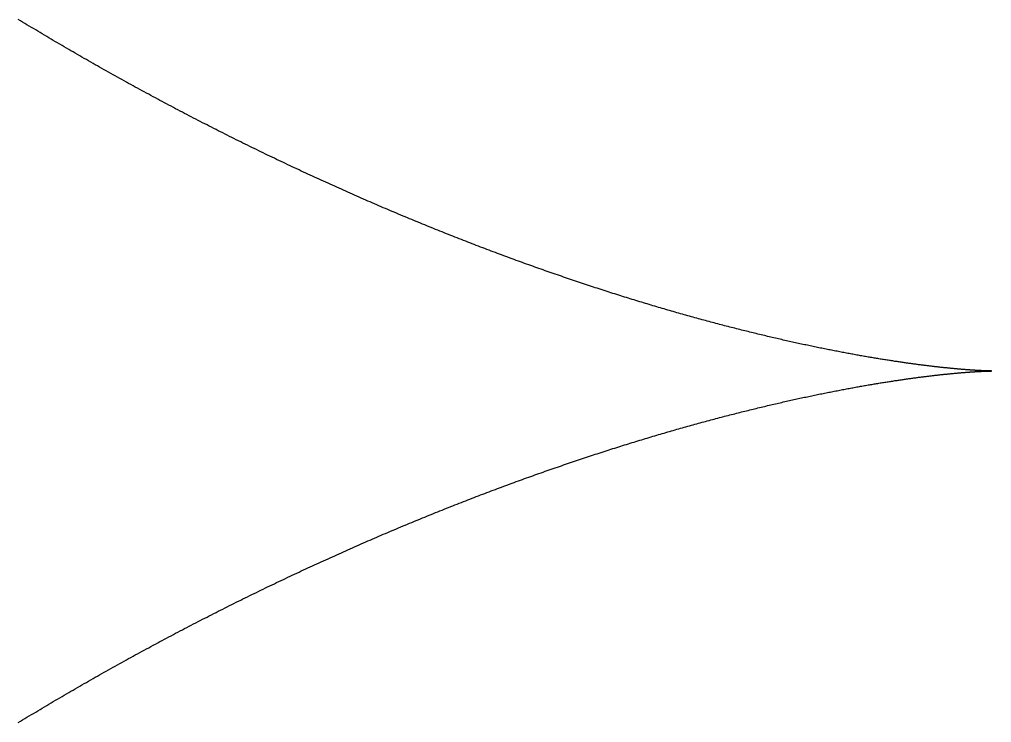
# Model space of a CAD drawing. Header units: metres. Extents: x 0 to 80, y 0 to 80.
# Drawn here: x 14.58 to 24.33, y 9.81 to 16.86 of the extents above; entities that cross this region are included whole.
import ezdxf

# ---------------------------------------------------------------- set-up
doc = ezdxf.new("R2010")
doc.units = ezdxf.units.M

msp = doc.modelspace()

# ---------------------------------------------------------------- linework, layer by layer
at = {"layer": 'ENGRAVE'}
msp.add_lwpolyline([(14.572732, 9.805609), (14.594547, 9.818885), (14.616376, 9.832145), (14.638221, 9.845388), (14.660081, 9.858613), (14.681956, 9.871822), (14.703846, 9.885014), (14.725751, 9.898189), (14.74767, 9.911346), (14.769603, 9.924486), (14.791551, 9.937608), (14.813512, 9.950713), (14.835488, 9.9638), (14.857477, 9.976869), (14.879479, 9.98992), (14.901495, 10.002953), (14.923524, 10.015968), (14.945567, 10.028965), (14.967622, 10.041944), (14.989689, 10.054904), (15.011769, 10.067845), (15.033862, 10.080768), (15.055966, 10.093672), (15.078083, 10.106557), (15.100212, 10.119423), (15.122352, 10.13227), (15.144504, 10.145098), (15.166667, 10.157907), (15.188841, 10.170696), (15.211026, 10.183466), (15.233222, 10.196217), (15.255429, 10.208947), (15.277646, 10.221658), (15.299874, 10.23435), (15.322111, 10.247021), (15.344359, 10.259672), (15.366616, 10.272303), (15.388883, 10.284914), (15.41116, 10.297505), (15.433446, 10.310075), (15.455741, 10.322625), (15.478045, 10.335154), (15.500358, 10.347663), (15.522679, 10.36015), (15.545009, 10.372617), (15.567347, 10.385063), (15.589693, 10.397488), (15.612047, 10.409892), (15.634409, 10.422275), (15.656778, 10.434636), (15.679155, 10.446976), (15.701539, 10.459294), (15.72393, 10.471591), (15.746328, 10.483867), (15.768733, 10.49612), (15.791144, 10.508352), (15.813562, 10.520561), (15.835985, 10.532749), (15.858415, 10.544915), (15.880851, 10.557058), (15.903292, 10.56918), (15.925738, 10.581279), (15.94819, 10.593355), (15.970648, 10.605409), (15.99311, 10.617441), (16.015576, 10.629449), (16.038048, 10.641435), (16.060524, 10.653399), (16.083004, 10.665339), (16.105488, 10.677256), (16.127976, 10.68915), (16.150468, 10.701022), (16.172963, 10.71287), (16.195462, 10.724694), (16.217964, 10.736495), (16.240469, 10.748273), (16.262976, 10.760027), (16.285487, 10.771758), (16.307999, 10.783465), (16.330515, 10.795148), (16.353032, 10.806807), (16.375551, 10.818443), (16.398072, 10.830054), (16.420594, 10.841642), (16.443118, 10.853205), (16.465643, 10.864744), (16.488169, 10.876259), (16.510696, 10.887749), (16.533224, 10.899215), (16.555752, 10.910657), (16.57828, 10.922074), (16.600809, 10.933466), (16.623338, 10.944834), (16.645866, 10.956177), (16.668394, 10.967495), (16.690921, 10.978788), (16.713448, 10.990056), (16.735973, 11.001299), (16.758498, 11.012517), (16.781021, 11.02371), (16.803543, 11.034878), (16.826063, 11.04602), (16.848581, 11.057137), (16.871097, 11.068228), (16.893611, 11.079294), (16.916122, 11.090335), (16.938631, 11.10135), (16.961137, 11.112339), (16.98364, 11.123302), (17.00614, 11.13424), (17.028637, 11.145152), (17.051131, 11.156037), (17.07362, 11.166897), (17.096106, 11.177731), (17.118588, 11.188538), (17.141065, 11.19932), (17.163538, 11.210075), (17.186007, 11.220804), (17.20847, 11.231507), (17.230929, 11.242183), (17.253383, 11.252833), (17.275831, 11.263456), (17.298274, 11.274053), (17.320711, 11.284623), (17.343142, 11.295166), (17.365568, 11.305683), (17.387987, 11.316173), (17.410399, 11.326636), (17.432805, 11.337072), (17.455204, 11.347481), (17.477597, 11.357864), (17.499982, 11.368219), (17.522359, 11.378547), (17.54473, 11.388848), (17.567092, 11.399122), (17.589447, 11.409368), (17.611793, 11.419587), (17.634132, 11.429779), (17.656461, 11.439944), (17.678783, 11.450081), (17.701095, 11.460191), (17.723398, 11.470273), (17.745693, 11.480327), (17.767978, 11.490354), (17.790253, 11.500353), (17.812519, 11.510325), (17.834774, 11.520269), (17.85702, 11.530185), (17.879255, 11.540073), (17.90148, 11.549933), (17.923695, 11.559766), (17.945898, 11.56957), (17.96809, 11.579347), (17.990272, 11.589095), (18.012442, 11.598816), (18.0346, 11.608508), (18.056746, 11.618172), (18.078881, 11.627808), (18.101003, 11.637415), (18.123114, 11.646995), (18.145211, 11.656546), (18.167296, 11.666069), (18.189368, 11.675563), (18.211427, 11.685029), (18.233473, 11.694466), (18.255506, 11.703875), (18.277525, 11.713256), (18.29953, 11.722608), (18.321521, 11.731931), (18.343498, 11.741226), (18.365461, 11.750492), (18.387409, 11.75973), (18.409342, 11.768938), (18.431261, 11.778118), (18.453165, 11.787269), (18.475053, 11.796392), (18.496926, 11.805486), (18.518783, 11.81455), (18.540625, 11.823586), (18.56245, 11.832593), (18.584259, 11.841571), (18.606052, 11.85052), (18.627829, 11.85944), (18.649589, 11.868331), (18.671331, 11.877193), (18.693057, 11.886026), (18.714766, 11.89483), (18.736457, 11.903605), (18.75813, 11.912351), (18.779786, 11.921067), (18.801423, 11.929754), (18.823043, 11.938413), (18.844644, 11.947041), (18.866226, 11.955641), (18.88779, 11.964211), (18.909335, 11.972753), (18.930861, 11.981264), (18.952368, 11.989747), (18.973855, 11.9982), (18.995322, 12.006624), (19.01677, 12.015018), (19.038197, 12.023383), (19.059605, 12.031719), (19.080992, 12.040025), (19.102359, 12.048302), (19.123704, 12.056549), (19.145029, 12.064767), (19.166333, 12.072956), (19.187616, 12.081115), (19.208877, 12.089244), (19.230116, 12.097344), (19.251334, 12.105415), (19.27253, 12.113456), (19.293703, 12.121467), (19.314854, 12.129449), (19.335983, 12.137401), (19.357089, 12.145324), (19.378172, 12.153217), (19.399232, 12.16108), (19.420268, 12.168914), (19.441281, 12.176718), (19.462271, 12.184493), (19.483237, 12.192238), (19.504179, 12.199954), (19.525096, 12.20764), (19.54599, 12.215296), (19.566858, 12.222922), (19.587703, 12.230519), (19.608522, 12.238087), (19.629316, 12.245624), (19.650085, 12.253132), (19.670829, 12.260611), (19.691547, 12.268059), (19.712239, 12.275478), (19.732905, 12.282868), (19.753545, 12.290228), (19.774159, 12.297558), (19.794747, 12.304858), (19.815307, 12.312129), (19.835841, 12.31937), (19.856348, 12.326582), (19.876828, 12.333764), (19.89728, 12.340916), (19.917705, 12.348039), (19.938102, 12.355132), (19.958472, 12.362195), (19.978813, 12.369229), (19.999126, 12.376234), (20.01941, 12.383208), (20.039666, 12.390153), (20.059894, 12.397069), (20.080092, 12.403955), (20.100261, 12.410811), (20.120401, 12.417638), (20.140511, 12.424435), (20.160592, 12.431203), (20.180643, 12.437941), (20.200664, 12.444649), (20.220655, 12.451329), (20.240615, 12.457978), (20.260545, 12.464598), (20.280445, 12.471189), (20.300313, 12.47775), (20.320151, 12.484282), (20.339957, 12.490785), (20.359732, 12.497258), (20.379475, 12.503701), (20.399187, 12.510115), (20.418867, 12.5165), (20.438514, 12.522856), (20.45813, 12.529182), (20.477713, 12.535479), (20.497264, 12.541746), (20.516782, 12.547985), (20.536266, 12.554194), (20.555718, 12.560374), (20.575137, 12.566524), (20.594522, 12.572646), (20.613874, 12.578738), (20.633192, 12.584801), (20.652476, 12.590835), (20.671726, 12.59684), (20.690941, 12.602816), (20.710122, 12.608763), (20.729269, 12.61468), (20.748381, 12.620569), (20.767458, 12.626429), (20.7865, 12.63226), (20.805506, 12.638061), (20.824477, 12.643834), (20.843413, 12.649578), (20.862313, 12.655294), (20.881177, 12.66098), (20.900005, 12.666637), (20.918796, 12.672266), (20.937551, 12.677866), (20.95627, 12.683438), (20.974952, 12.68898), (20.993597, 12.694494), (21.012205, 12.69998), (21.030775, 12.705437), (21.049309, 12.710865), (21.067804, 12.716265), (21.086262, 12.721636), (21.104682, 12.726979), (21.123064, 12.732293), (21.141408, 12.737579), (21.159714, 12.742837), (21.177981, 12.748066), (21.196209, 12.753267), (21.214398, 12.75844), (21.232548, 12.763585), (21.25066, 12.768701), (21.268732, 12.773789), (21.286764, 12.77885), (21.304757, 12.783882), (21.32271, 12.788886), (21.340623, 12.793862), (21.358495, 12.79881), (21.376328, 12.80373), (21.39412, 12.808623), (21.411872, 12.813487), (21.429582, 12.818324), (21.447252, 12.823133), (21.464881, 12.827915), (21.482469, 12.832668), (21.500015, 12.837395), (21.51752, 12.842093), (21.534983, 12.846764), (21.552404, 12.851408), (21.569783, 12.856024), (21.58712, 12.860613), (21.604415, 12.865174), (21.621667, 12.869708), (21.638877, 12.874215), (21.656044, 12.878695), (21.673168, 12.883147), (21.690248, 12.887572), (21.707286, 12.891971), (21.724281, 12.896342), (21.741231, 12.900686), (21.758139, 12.905004), (21.775002, 12.909295), (21.791821, 12.913558), (21.808597, 12.917795), (21.825328, 12.922006), (21.842014, 12.926189), (21.858656, 12.930346), (21.875254, 12.934477), (21.891806, 12.938581), (21.908314, 12.942658), (21.924776, 12.94671), (21.941193, 12.950734), (21.957565, 12.954733), (21.973891, 12.958705), (21.990171, 12.962651), (22.006405, 12.966571), (22.022594, 12.970465), (22.038736, 12.974333), (22.054832, 12.978175), (22.070881, 12.981991), (22.086884, 12.985782), (22.10284, 12.989546), (22.11875, 12.993285), (22.134612, 12.996998), (22.150427, 13.000686), (22.166195, 13.004348), (22.181915, 13.007984), (22.197588, 13.011595), (22.213213, 13.015181), (22.22879, 13.018742), (22.244319, 13.022277), (22.2598, 13.025787), (22.275233, 13.029272), (22.290617, 13.032732), (22.305953, 13.036167), (22.32124, 13.039577), (22.336478, 13.042962), (22.351668, 13.046323), (22.366808, 13.049659), (22.381899, 13.05297), (22.39694, 13.056256), (22.411932, 13.059518), (22.426875, 13.062756), (22.441768, 13.065969), (22.45661, 13.069157), (22.471403, 13.072322), (22.486146, 13.075462), (22.500838, 13.078579), (22.51548, 13.081671), (22.530071, 13.084739), (22.544611, 13.087783), (22.559101, 13.090804), (22.57354, 13.0938), (22.587928, 13.096773), (22.602264, 13.099723), (22.616549, 13.102649), (22.630783, 13.105551), (22.644965, 13.10843), (22.659095, 13.111286), (22.673174, 13.114118), (22.6872, 13.116927), (22.701175, 13.119713), (22.715097, 13.122476), (22.728967, 13.125216), (22.742784, 13.127933), (22.756549, 13.130627), (22.770261, 13.133299), (22.78392, 13.135948), (22.797526, 13.138574), (22.811079, 13.141178), (22.824579, 13.143759), (22.838026, 13.146318), (22.851419, 13.148855), (22.864758, 13.15137), (22.878044, 13.153862), (22.891276, 13.156332), (22.904454, 13.158781), (22.917578, 13.161207), (22.930648, 13.163612), (22.943663, 13.165995), (22.956625, 13.168356), (22.969531, 13.170696), (22.982383, 13.173014), (22.99518, 13.175311), (23.007923, 13.177586), (23.02061, 13.17984), (23.033242, 13.182074), (23.045819, 13.184286), (23.058341, 13.186477), (23.070807, 13.188647), (23.083218, 13.190796), (23.095573, 13.192924), (23.107872, 13.195032), (23.120115, 13.19712), (23.132303, 13.199186), (23.144434, 13.201233), (23.156509, 13.203259), (23.168528, 13.205265), (23.18049, 13.207251), (23.192396, 13.209216), (23.204245, 13.211162), (23.216037, 13.213088), (23.227772, 13.214994), (23.239451, 13.21688), (23.251072, 13.218747), (23.262637, 13.220594), (23.274143, 13.222421), (23.285593, 13.22423), (23.296985, 13.226019), (23.308319, 13.227789), (23.319596, 13.229539), (23.330815, 13.231271), (23.341976, 13.232984), (23.353079, 13.234678), (23.364124, 13.236353), (23.375111, 13.23801), (23.386039, 13.239648), (23.396909, 13.241268), (23.407721, 13.242869), (23.418474, 13.244452), (23.429168, 13.246017), (23.439803, 13.247564), (23.45038, 13.249093), (23.460898, 13.250604), (23.471356, 13.252097), (23.481755, 13.253572), (23.492095, 13.25503), (23.502376, 13.25647), (23.512597, 13.257893), (23.522759, 13.259299), (23.532861, 13.260687), (23.542903, 13.262058), (23.552886, 13.263412), (23.562809, 13.264749), (23.572671, 13.26607), (23.582474, 13.267373), (23.592216, 13.26866), (23.601898, 13.269931), (23.61152, 13.271185), (23.621081, 13.272422), (23.630582, 13.273643), (23.640022, 13.274849), (23.649401, 13.276038), (23.65872, 13.277211), (23.667977, 13.278368), (23.677174, 13.279509), (23.68631, 13.280635), (23.695384, 13.281745), (23.704398, 13.28284), (23.71335, 13.283919), (23.722241, 13.284984), (23.73107, 13.286032), (23.739838, 13.287066), (23.748544, 13.288085), (23.757188, 13.289089), (23.765771, 13.290079), (23.774292, 13.291053), (23.782751, 13.292013), (23.791148, 13.292959), (23.799483, 13.29389), (23.807755, 13.294807), (23.815966, 13.29571), (23.824114, 13.296599), (23.8322, 13.297473), (23.840223, 13.298334), (23.848184, 13.299182), (23.856082, 13.300015), (23.863918, 13.300835), (23.871691, 13.301642), (23.879401, 13.302435), (23.887048, 13.303216), (23.894632, 13.303983), (23.902154, 13.304737), (23.909612, 13.305478), (23.917007, 13.306206), (23.924338, 13.306922), (23.931607, 13.307625), (23.938812, 13.308315), (23.945954, 13.308994), (23.953032, 13.30966), (23.960046, 13.310314), (23.966998, 13.310955), (23.973885, 13.311585), (23.980709, 13.312203), (23.987468, 13.312809), (23.994164, 13.313404), (24.000796, 13.313987), (24.007365, 13.314559), (24.013869, 13.315119), (24.020309, 13.315669), (24.026684, 13.316207), (24.032996, 13.316734), (24.039243, 13.31725), (24.045426, 13.317756), (24.051545, 13.318251), (24.057599, 13.318736), (24.063588, 13.31921), (24.069513, 13.319673), (24.075374, 13.320127), (24.08117, 13.32057), (24.086901, 13.321004), (24.092567, 13.321427), (24.098169, 13.321841), (24.103705, 13.322245), (24.109177, 13.32264), (24.114584, 13.323025), (24.119925, 13.323401), (24.125202, 13.323768), (24.130414, 13.324125), (24.13556, 13.324474), (24.140641, 13.324813), (24.145657, 13.325144), (24.150608, 13.325467), (24.155493, 13.325781), (24.160313, 13.326086), (24.165067, 13.326383), (24.169756, 13.326672), (24.17438, 13.326953), (24.178937, 13.327225), (24.18343, 13.32749), (24.187856, 13.327747), (24.192217, 13.327997), (24.196512, 13.328239), (24.200742, 13.328474), (24.204905, 13.328701), (24.209003, 13.328921), (24.213035, 13.329134), (24.217001, 13.32934), (24.220901, 13.32954), (24.224735, 13.329732), (24.228503, 13.329918), (24.232205, 13.330097), (24.235841, 13.330271), (24.239411, 13.330437), (24.242914, 13.330598), (24.246352, 13.330753), (24.249723, 13.330901), (24.253028, 13.331044), (24.256266, 13.331181), (24.259439, 13.331313), (24.262545, 13.331439), (24.265584, 13.33156), (24.268558, 13.331675), (24.271464, 13.331786), (24.274305, 13.331891), (24.277079, 13.331991), (24.279786, 13.332087), (24.282427, 13.332178), (24.285001, 13.332265), (24.287509, 13.332347), (24.28995, 13.332425), (24.292324, 13.332498), (24.294632, 13.332568), (24.296873, 13.332633), (24.299048, 13.332695), (24.301156, 13.332753), (24.303197, 13.332807), (24.305171, 13.332858), (24.307079, 13.332906), (24.30892, 13.33295), (24.310694, 13.332991), (24.312401, 13.333029), (24.314041, 13.333064), (24.315615, 13.333096), (24.317121, 13.333126), (24.318561, 13.333153), (24.319934, 13.333177), (24.32124, 13.3332), (24.322479, 13.33322), (24.323652, 13.333238), (24.324757, 13.333254), (24.325795, 13.333268), (24.326767, 13.33328), (24.327671, 13.333291), (24.328509, 13.3333), (24.329279, 13.333307), (24.329983, 13.333314), (24.330619, 13.333319), (24.331189, 13.333323), (24.331692, 13.333327), (24.332127, 13.333329), (24.332496, 13.333331), (24.332797, 13.333332), (24.333032, 13.333333), (24.333199, 13.333333), (24.3333, 13.333333), (24.333333, 13.333333), (24.3333, 13.333333), (24.333199, 13.333333), (24.333032, 13.333334), (24.332797, 13.333335), (24.332496, 13.333336), (24.332127, 13.333338), (24.331692, 13.33334), (24.331189, 13.333343), (24.330619, 13.333348), (24.329983, 13.333353), (24.329279, 13.333359), (24.328509, 13.333367), (24.327671, 13.333376), (24.326767, 13.333387), (24.325795, 13.333399), (24.324757, 13.333413), (24.323652, 13.333429), (24.322479, 13.333447), (24.32124, 13.333467), (24.319934, 13.333489), (24.318561, 13.333514), (24.317121, 13.333541), (24.315615, 13.33357), (24.314041, 13.333603), (24.312401, 13.333638), (24.310694, 13.333676), (24.30892, 13.333717), (24.307079, 13.333761), (24.305171, 13.333808), (24.303197, 13.333859), (24.301156, 13.333914), (24.299048, 13.333972), (24.296873, 13.334033), (24.294632, 13.334099), (24.292324, 13.334168), (24.28995, 13.334242), (24.287509, 13.33432), (24.285001, 13.334402), (24.282427, 13.334488), (24.279786, 13.334579), (24.277079, 13.334675), (24.274305, 13.334776), (24.271464, 13.334881), (24.268558, 13.334991), (24.265584, 13.335107), (24.262545, 13.335228), (24.259439, 13.335354), (24.256266, 13.335485), (24.253028, 13.335623), (24.249723, 13.335765), (24.246352, 13.335914), (24.242914, 13.336069), (24.239411, 13.336229), (24.235841, 13.336396), (24.232205, 13.336569), (24.228503, 13.336749), (24.224735, 13.336935), (24.220901, 13.337127), (24.217001, 13.337326), (24.213035, 13.337533), (24.209003, 13.337746), (24.204905, 13.337966), (24.200742, 13.338193), (24.196512, 13.338428), (24.192217, 13.33867), (24.187856, 13.338919), (24.18343, 13.339176), (24.178937, 13.339441), (24.17438, 13.339714), (24.169756, 13.339995), (24.165067, 13.340284), (24.160313, 13.340581), (24.155493, 13.340886), (24.150608, 13.3412), (24.145657, 13.341522), (24.140641, 13.341853), (24.13556, 13.342193), (24.130414, 13.342542), (24.125202, 13.342899), (24.119925, 13.343266), (24.114584, 13.343642), (24.109177, 13.344027), (24.103705, 13.344421), (24.098169, 13.344826), (24.092567, 13.345239), (24.086901, 13.345663), (24.08117, 13.346096), (24.075374, 13.34654), (24.069513, 13.346993), (24.063588, 13.347457), (24.057599, 13.347931), (24.051545, 13.348416), (24.045426, 13.348911), (24.039243, 13.349416), (24.032996, 13.349933), (24.026684, 13.35046), (24.020309, 13.350998), (24.013869, 13.351547), (24.007365, 13.352108), (24.000796, 13.352679), (23.994164, 13.353263), (23.987468, 13.353857), (23.980709, 13.354464), (23.973885, 13.355082), (23.966998, 13.355711), (23.960046, 13.356353), (23.953032, 13.357007), (23.945954, 13.357673), (23.938812, 13.358351), (23.931607, 13.359042), (23.924338, 13.359745), (23.917007, 13.360461), (23.909612, 13.361189), (23.902154, 13.36193), (23.894632, 13.362684), (23.887048, 13.363451), (23.879401, 13.364231), (23.871691, 13.365025), (23.863918, 13.365831), (23.856082, 13.366651), (23.848184, 13.367485), (23.840223, 13.368332), (23.8322, 13.369193), (23.824114, 13.370068), (23.815966, 13.370957), (23.807755, 13.37186), (23.799483, 13.372777), (23.791148, 13.373708), (23.782751, 13.374653), (23.774292, 13.375614), (23.765771, 13.376588), (23.757188, 13.377577), (23.748544, 13.378581), (23.739838, 13.3796), (23.73107, 13.380634), (23.722241, 13.381683), (23.71335, 13.382747), (23.704398, 13.383827), (23.695384, 13.384921), (23.68631, 13.386032), (23.677174, 13.387157), (23.667977, 13.388299), (23.65872, 13.389456), (23.649401, 13.390629), (23.640022, 13.391818), (23.630582, 13.393023), (23.621081, 13.394244), (23.61152, 13.395482), (23.601898, 13.396736), (23.592216, 13.398006), (23.582474, 13.399293), (23.572671, 13.400597), (23.562809, 13.401917), (23.552886, 13.403254), (23.542903, 13.404608), (23.532861, 13.40598), (23.522759, 13.407368), (23.512597, 13.408773), (23.502376, 13.410196), (23.492095, 13.411637), (23.481755, 13.413094), (23.471356, 13.41457), (23.460898, 13.416063), (23.45038, 13.417574), (23.439803, 13.419103), (23.429168, 13.42065), (23.418474, 13.422214), (23.407721, 13.423797), (23.396909, 13.425399), (23.386039, 13.427019), (23.375111, 13.428657), (23.364124, 13.430313), (23.353079, 13.431989), (23.341976, 13.433683), (23.330815, 13.435396), (23.319596, 13.437127), (23.308319, 13.438878), (23.296985, 13.440648), (23.285593, 13.442437), (23.274143, 13.444245), (23.262637, 13.446073), (23.251072, 13.44792), (23.239451, 13.449787), (23.227772, 13.451673), (23.216037, 13.453579), (23.204245, 13.455505), (23.192396, 13.457451), (23.18049, 13.459416), (23.168528, 13.461402), (23.156509, 13.463408), (23.144434, 13.465434), (23.132303, 13.46748), (23.120115, 13.469547), (23.107872, 13.471634), (23.095573, 13.473742), (23.083218, 13.475871), (23.070807, 13.47802), (23.058341, 13.48019), (23.045819, 13.482381), (23.033242, 13.484593), (23.02061, 13.486826), (23.007923, 13.48908), (22.99518, 13.491356), (22.982383, 13.493653), (22.969531, 13.495971), (22.956625, 13.498311), (22.943663, 13.500672), (22.930648, 13.503055), (22.917578, 13.50546), (22.904454, 13.507886), (22.891276, 13.510334), (22.878044, 13.512805), (22.864758, 13.515297), (22.851419, 13.517812), (22.838026, 13.520348), (22.824579, 13.522907), (22.811079, 13.525489), (22.797526, 13.528092), (22.78392, 13.530719), (22.770261, 13.533368), (22.756549, 13.536039), (22.742784, 13.538734), (22.728967, 13.541451), (22.715097, 13.544191), (22.701175, 13.546954), (22.6872, 13.54974), (22.673174, 13.552549), (22.659095, 13.555381), (22.644965, 13.558237), (22.630783, 13.561116), (22.616549, 13.564018), (22.602264, 13.566944), (22.587928, 13.569893), (22.57354, 13.572866), (22.559101, 13.575863), (22.544611, 13.578883), (22.530071, 13.581928), (22.51548, 13.584996), (22.500838, 13.588088), (22.486146, 13.591204), (22.471403, 13.594345), (22.45661, 13.597509), (22.441768, 13.600698), (22.426875, 13.603911), (22.411932, 13.607149), (22.39694, 13.610411), (22.381899, 13.613697), (22.366808, 13.617008), (22.351668, 13.620344), (22.336478, 13.623704), (22.32124, 13.62709), (22.305953, 13.6305), (22.290617, 13.633935), (22.275233, 13.637395), (22.2598, 13.64088), (22.244319, 13.64439), (22.22879, 13.647925), (22.213213, 13.651485), (22.197588, 13.655071), (22.181915, 13.658682), (22.166195, 13.662319), (22.150427, 13.665981), (22.134612, 13.669668), (22.11875, 13.673382), (22.10284, 13.67712), (22.086884, 13.680885), (22.070881, 13.684675), (22.054832, 13.688491), (22.038736, 13.692333), (22.022594, 13.696201), (22.006405, 13.700095), (21.990171, 13.704015), (21.973891, 13.707961), (21.957565, 13.711934), (21.941193, 13.715932), (21.924776, 13.719957), (21.908314, 13.724008), (21.891806, 13.728086), (21.875254, 13.73219), (21.858656, 13.73632), (21.842014, 13.740477), (21.825328, 13.744661), (21.808597, 13.748871), (21.791821, 13.753108), (21.775002, 13.757372), (21.758139, 13.761663), (21.741231, 13.76598), (21.724281, 13.770325), (21.707286, 13.774696), (21.690248, 13.779094), (21.673168, 13.78352), (21.656044, 13.787972), (21.638877, 13.792452), (21.621667, 13.796959), (21.604415, 13.801493), (21.58712, 13.806054), (21.569783, 13.810643), (21.552404, 13.815259), (21.534983, 13.819902), (21.51752, 13.824574), (21.500015, 13.829272), (21.482469, 13.833998), (21.464881, 13.838752), (21.447252, 13.843533), (21.429582, 13.848342), (21.411872, 13.853179), (21.39412, 13.858044), (21.376328, 13.862936), (21.358495, 13.867857), (21.340623, 13.872805), (21.32271, 13.877781), (21.304757, 13.882785), (21.286764, 13.887817), (21.268732, 13.892877), (21.25066, 13.897966), (21.232548, 13.903082), (21.214398, 13.908227), (21.196209, 13.913399), (21.177981, 13.9186), (21.159714, 13.92383), (21.141408, 13.929087), (21.123064, 13.934373), (21.104682, 13.939688), (21.086262, 13.945031), (21.067804, 13.950402), (21.049309, 13.955802), (21.030775, 13.96123), (21.012205, 13.966687), (20.993597, 13.972172), (20.974952, 13.977686), (20.95627, 13.983229), (20.937551, 13.9888), (20.918796, 13.9944), (20.900005, 14.000029), (20.881177, 14.005687), (20.862313, 14.011373), (20.843413, 14.017088), (20.824477, 14.022832), (20.805506, 14.028605), (20.7865, 14.034407), (20.767458, 14.040238), (20.748381, 14.046098), (20.729269, 14.051986), (20.710122, 14.057904), (20.690941, 14.063851), (20.671726, 14.069827), (20.652476, 14.075832), (20.633192, 14.081866), (20.613874, 14.087929), (20.594522, 14.094021), (20.575137, 14.100142), (20.555718, 14.106293), (20.536266, 14.112473), (20.516782, 14.118682), (20.497264, 14.12492), (20.477713, 14.131188), (20.45813, 14.137485), (20.438514, 14.143811), (20.418867, 14.150166), (20.399187, 14.156551), (20.379475, 14.162966), (20.359732, 14.169409), (20.339957, 14.175882), (20.320151, 14.182385), (20.300313, 14.188916), (20.280445, 14.195478), (20.260545, 14.202068), (20.240615, 14.208688), (20.220655, 14.215338), (20.200664, 14.222017), (20.180643, 14.228726), (20.160592, 14.235464), (20.140511, 14.242232), (20.120401, 14.249029), (20.100261, 14.255856), (20.080092, 14.262712), (20.059894, 14.269598), (20.039666, 14.276513), (20.01941, 14.283459), (19.999126, 14.290433), (19.978813, 14.297437), (19.958472, 14.304471), (19.938102, 14.311535), (19.917705, 14.318628), (19.89728, 14.32575), (19.876828, 14.332903), (19.856348, 14.340085), (19.835841, 14.347296), (19.815307, 14.354537), (19.794747, 14.361808), (19.774159, 14.369109), (19.753545, 14.376439), (19.732905, 14.383799), (19.712239, 14.391188), (19.691547, 14.398607), (19.670829, 14.406056), (19.650085, 14.413534), (19.629316, 14.421042), (19.608522, 14.42858), (19.587703, 14.436147), (19.566858, 14.443744), (19.54599, 14.451371), (19.525096, 14.459027), (19.504179, 14.466713), (19.483237, 14.474428), (19.462271, 14.482174), (19.441281, 14.489948), (19.420268, 14.497753), (19.399232, 14.505586), (19.378172, 14.51345), (19.357089, 14.521343), (19.335983, 14.529266), (19.314854, 14.537218), (19.293703, 14.5452), (19.27253, 14.553211), (19.251334, 14.561252), (19.230116, 14.569322), (19.208877, 14.577422), (19.187616, 14.585552), (19.166333, 14.593711), (19.145029, 14.601899), (19.123704, 14.610117), (19.102359, 14.618365), (19.080992, 14.626641), (19.059605, 14.634948), (19.038197, 14.643283), (19.01677, 14.651648), (18.995322, 14.660043), (18.973855, 14.668467), (18.952368, 14.67692), (18.930861, 14.685402), (18.909335, 14.693914), (18.88779, 14.702455), (18.866226, 14.711026), (18.844644, 14.719625), (18.823043, 14.728254), (18.801423, 14.736912), (18.779786, 14.7456), (18.75813, 14.754316), (18.736457, 14.763062), (18.714766, 14.771836), (18.693057, 14.78064), (18.671331, 14.789473), (18.649589, 14.798335), (18.627829, 14.807226), (18.606052, 14.816146), (18.584259, 14.825096), (18.56245, 14.834074), (18.540625, 14.843081), (18.518783, 14.852116), (18.496926, 14.861181), (18.475053, 14.870275), (18.453165, 14.879397), (18.431261, 14.888548), (18.409342, 14.897728), (18.387409, 14.906937), (18.365461, 14.916175), (18.343498, 14.925441), (18.321521, 14.934735), (18.29953, 14.944059), (18.277525, 14.953411), (18.255506, 14.962791), (18.233473, 14.9722), (18.211427, 14.981638), (18.189368, 14.991104), (18.167296, 15.000598), (18.145211, 15.010121), (18.123114, 15.019672), (18.101003, 15.029251), (18.078881, 15.038859), (18.056746, 15.048495), (18.0346, 15.058159), (18.012442, 15.067851), (17.990272, 15.077571), (17.96809, 15.08732), (17.945898, 15.097096), (17.923695, 15.106901), (17.90148, 15.116733), (17.879255, 15.126594), (17.85702, 15.136482), (17.834774, 15.146398), (17.812519, 15.156342), (17.790253, 15.166313), (17.767978, 15.176312), (17.745693, 15.186339), (17.723398, 15.196394), (17.701095, 15.206476), (17.678783, 15.216586), (17.656461, 15.226723), (17.634132, 15.236887), (17.611793, 15.247079), (17.589447, 15.257299), (17.567092, 15.267545), (17.54473, 15.277819), (17.522359, 15.28812), (17.499982, 15.298448), (17.477597, 15.308803), (17.455204, 15.319185), (17.432805, 15.329595), (17.410399, 15.340031), (17.387987, 15.350494), (17.365568, 15.360984), (17.343142, 15.3715), (17.320711, 15.382044), (17.298274, 15.392614), (17.275831, 15.403211), (17.253383, 15.413834), (17.230929, 15.424484), (17.20847, 15.43516), (17.186007, 15.445863), (17.163538, 15.456591), (17.141065, 15.467347), (17.118588, 15.478128), (17.096106, 15.488936), (17.07362, 15.49977), (17.051131, 15.510629), (17.028637, 15.521515), (17.00614, 15.532427), (16.98364, 15.543364), (16.961137, 15.554328), (16.938631, 15.565317), (16.916122, 15.576332), (16.893611, 15.587372), (16.871097, 15.598438), (16.848581, 15.60953), (16.826063, 15.620647), (16.803543, 15.631789), (16.781021, 15.642957), (16.758498, 15.65415), (16.735973, 15.665368), (16.713448, 15.676611), (16.690921, 15.687879), (16.668394, 15.699172), (16.645866, 15.71049), (16.623338, 15.721833), (16.600809, 15.733201), (16.57828, 15.744593), (16.555752, 15.75601), (16.533224, 15.767451), (16.510696, 15.778917), (16.488169, 15.790408), (16.465643, 15.801923), (16.443118, 15.813462), (16.420594, 15.825025), (16.398072, 15.836612), (16.375551, 15.848224), (16.353032, 15.859859), (16.330515, 15.871519), (16.307999, 15.883202), (16.285487, 15.894909), (16.262976, 15.906639), (16.240469, 15.918394), (16.217964, 15.930171), (16.195462, 15.941973), (16.172963, 15.953797), (16.150468, 15.965645), (16.127976, 15.977516), (16.105488, 15.98941), (16.083004, 16.001328), (16.060524, 16.013268), (16.038048, 16.025231), (16.015576, 16.037217), (15.99311, 16.049226), (15.970648, 16.061258), (15.94819, 16.073312), (15.925738, 16.085388), (15.903292, 16.097487), (15.880851, 16.109608), (15.858415, 16.121752), (15.835985, 16.133917), (15.813562, 16.146105), (15.791144, 16.158315), (15.768733, 16.170547), (15.746328, 16.1828), (15.72393, 16.195075), (15.701539, 16.207372), (15.679155, 16.219691), (15.656778, 16.232031), (15.634409, 16.244392), (15.612047, 16.256775), (15.589693, 16.269178), (15.567347, 16.281603), (15.545009, 16.294049), (15.522679, 16.306516), (15.500358, 16.319004), (15.478045, 16.331512), (15.455741, 16.344042), (15.433446, 16.356591), (15.41116, 16.369162), (15.388883, 16.381752), (15.366616, 16.394363), (15.344359, 16.406994), (15.322111, 16.419646), (15.299874, 16.432317), (15.277646, 16.445008), (15.255429, 16.457719), (15.233222, 16.47045), (15.211026, 16.4832), (15.188841, 16.49597), (15.166667, 16.50876), (15.144504, 16.521569), (15.122352, 16.534397), (15.100212, 16.547244), (15.078083, 16.56011), (15.055966, 16.572995), (15.033862, 16.585899), (15.011769, 16.598822), (14.989689, 16.611763), (14.967622, 16.624723), (14.945567, 16.637701), (14.923524, 16.650698), (14.901495, 16.663713), (14.879479, 16.676746), (14.857477, 16.689798), (14.835488, 16.702867), (14.813512, 16.715954), (14.791551, 16.729058), (14.769603, 16.742181), (14.74767, 16.755321), (14.725751, 16.768478), (14.703846, 16.781653), (14.681956, 16.794844), (14.660081, 16.808053), (14.638221, 16.821279), (14.616376, 16.834522), (14.594547, 16.847782), (14.572732, 16.861058)], dxfattribs=at)

doc.saveas('drawing.dxf')
